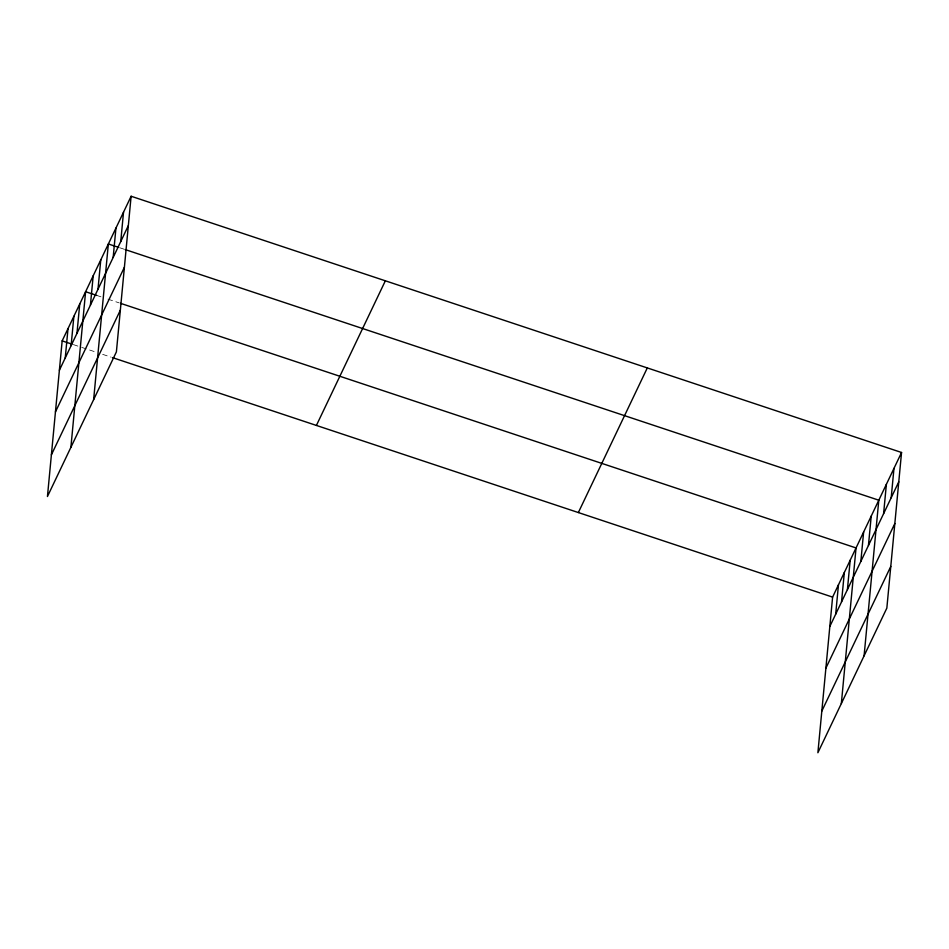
<?xml version="1.0" encoding="UTF-8"?>
<svg xmlns="http://www.w3.org/2000/svg" width="949" height="949" viewBox="0 0 949 949"><rect width="100%" height="100%" fill="white"/><g stroke="black" fill="none" stroke-linecap="round" stroke-linejoin="round"><path stroke-width="0.71" stroke-dasharray="4.75 3.56" d="M119.538 247.689L125.126 249.551M96.774 295.424L100.974 296.812M107.961 299.137L119.135 302.861M73.334 344.594L78.921 346.456M81.721 347.381L95.683 352.032M102.67 354.357L111.057 357.144"/><path stroke-width="1.42" d="M131.116 196.253L62.16 340.881L47.45 496.517L116.395 351.889L131.116 196.253L901.55 452.483L886.841 608.119L817.884 752.747L832.605 597.111L901.55 452.483M65.244 357.951L68.02 328.591M71.104 345.65L73.88 316.29M76.964 333.36L79.74 304M70.89 447.347L85.6 291.711L96.774 295.424M90.416 305.151L93.192 275.791M97.996 289.243L100.772 259.884M93.643 399.612L108.352 243.976L118.139 247.226M113.168 257.428L115.944 228.068M120.748 241.52L123.524 212.161M835.689 614.181L838.465 584.821M841.549 601.891L844.325 572.532M847.41 589.59L850.185 560.23M841.336 703.577L856.045 547.941L120.523 303.324M860.85 561.393L863.626 532.033M868.442 545.485L871.218 516.126M864.088 655.854L878.798 500.206L125.126 249.551M883.602 513.658L886.378 484.298M891.194 497.751L893.97 468.391M59.384 370.24L128.34 225.613M55.445 411.913L124.39 267.274M51.388 454.844L120.333 310.216M316.408 425.437L385.353 280.809M578.356 512.555L647.301 367.927M829.829 626.47L898.774 481.843M825.891 668.143L894.836 523.516M821.834 711.074L890.779 566.446M62.16 340.881L71.946 344.131M112.457 357.607L832.605 597.111"/></g></svg>
